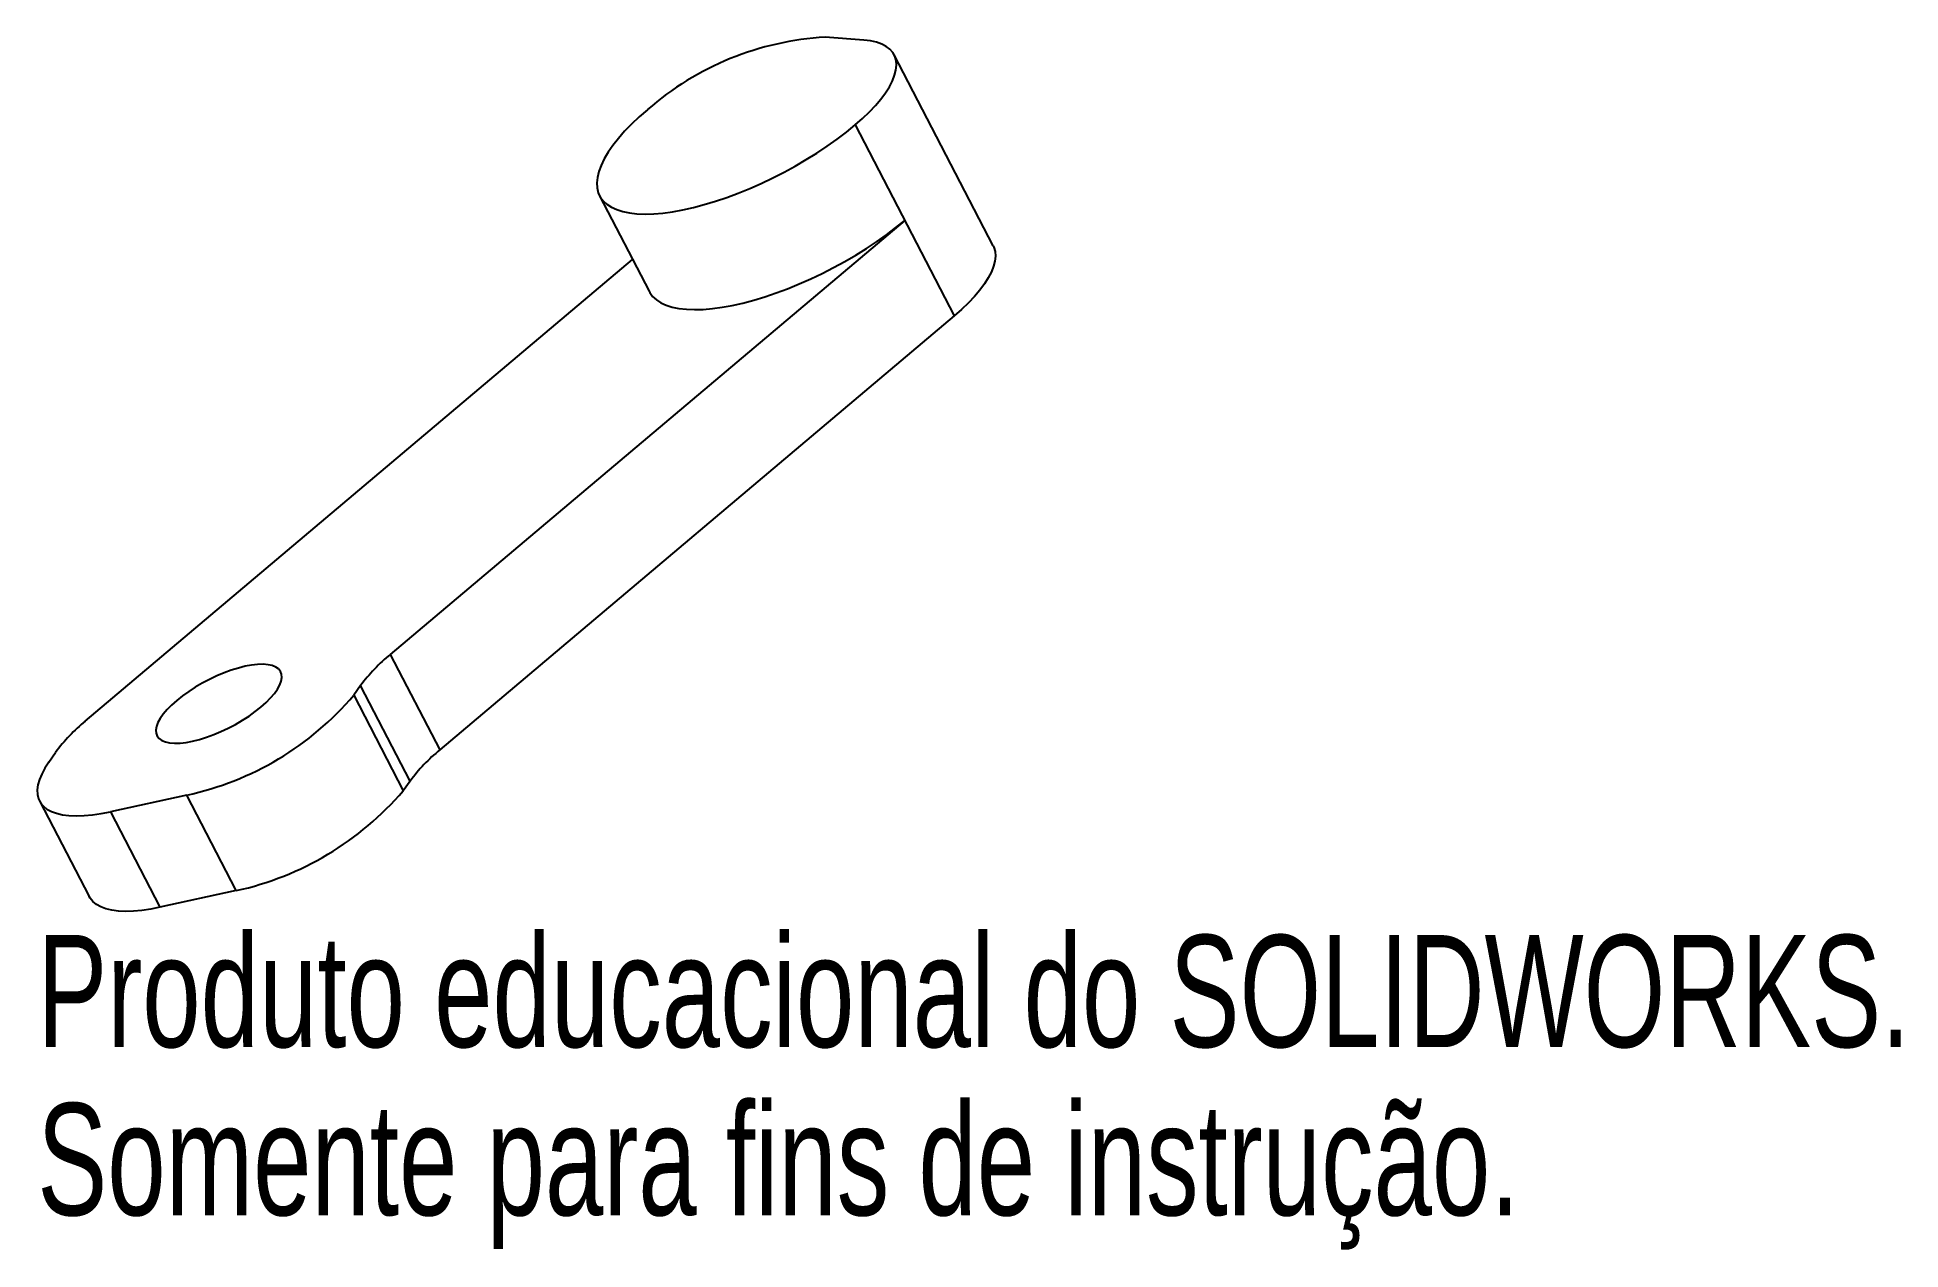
# Model space of a CAD drawing. Header units: millimetres. Extents: x -10 to 70.4, y -19.4 to 32.9.
import ezdxf

# ---------------------------------------------------------------- set-up
doc = ezdxf.new("R2010")
doc.units = ezdxf.units.MM
doc.styles.add('SLDTEXTSTYLE0', font='TXT', dxfattribs={"width": 0.7})

msp = doc.modelspace()

# ---------------------------------------------------------------- linework, layer by layer
at = {"color": 7, "linetype": 'Continuous', "lineweight": 25}
for p, q in [((25.664, 32.741), (24.006, 32.863)), ((31.239, 23.87), (26.975, 32.108)), ((25.296, 29.082), (29.56, 20.844)), ((14.279, 26.026), (16.411, 21.907)), ((27.428, 24.963), (5.259, 6.249)), ((-7.887, 3.37), (15.7, 23.281)), ((29.56, 20.844), (7.391, 2.131)), ((5.259, 6.249), (7.391, 2.131)), ((3.979, 4.902), (3.685, 4.483)), ((6.111, 0.783), (3.979, 4.902)), ((3.685, 4.483), (5.817, 0.365)), ((-9.462, 1.604), (-9.167, 2.022)), ((-3.515, 0.178), (-6.801, -0.542)), ((-1.383, -3.941), (-3.515, 0.178)), ((6.111, 0.783), (5.817, 0.365)), ((-9.86, -0.074), (-7.728, -4.193)), ((-6.801, -0.542), (-4.669, -4.661)), ((-1.383, -3.941), (-4.669, -4.661))]:
    msp.add_line(p, q, dxfattribs=at)
at = {"color": 7, "linetype": 'Continuous', "lineweight": 25, "flags": 128}
for points in [[(25.296, 29.082), (25.615, 29.363), (25.907, 29.644), (26.17, 29.923), (26.403, 30.198), (26.602, 30.467), (26.768, 30.728), (26.899, 30.98), (26.994, 31.221), (27.052, 31.449), (27.074, 31.663), (27.058, 31.861), (27.006, 32.042), (26.916, 32.205), (26.791, 32.348), (26.631, 32.47), (26.437, 32.571), (26.21, 32.651), (25.951, 32.707), (25.664, 32.741)], [(16.34, 29.739), (15.984, 29.427), (15.655, 29.115), (15.355, 28.805), (15.086, 28.498), (14.848, 28.196), (14.644, 27.901), (14.475, 27.615), (14.341, 27.338), (14.243, 27.073), (14.182, 26.821), (14.158, 26.584), (14.172, 26.362), (14.222, 26.158), (14.31, 25.971), (14.434, 25.804), (14.593, 25.657), (14.787, 25.531), (15.015, 25.427), (15.276, 25.345), (15.568, 25.286), (15.888, 25.249), (16.237, 25.237), (16.611, 25.247), (17.008, 25.281), (17.427, 25.337), (17.865, 25.417), (18.32, 25.519), (18.788, 25.643), (19.268, 25.787), (19.756, 25.952), (20.25, 26.137), (20.748, 26.339), (21.246, 26.559), (21.741, 26.795), (22.231, 27.045), (22.714, 27.309), (23.185, 27.584), (23.644, 27.87), (24.087, 28.164), (24.511, 28.465), (24.915, 28.772), (25.296, 29.082)], [(16.411, 21.907), (16.442, 21.852), (16.565, 21.685), (16.725, 21.538), (16.919, 21.412), (17.147, 21.308), (17.408, 21.226), (17.699, 21.167), (18.02, 21.131), (18.369, 21.118), (18.743, 21.128), (19.14, 21.162), (19.559, 21.219), (19.997, 21.298), (20.451, 21.4), (20.92, 21.524), (21.4, 21.669), (21.888, 21.834), (22.382, 22.018), (22.88, 22.221), (23.377, 22.44), (23.873, 22.676), (24.363, 22.927), (24.846, 23.19), (25.317, 23.466), (25.776, 23.751), (26.219, 24.045), (26.643, 24.347), (27.047, 24.653), (27.428, 24.963)], [(31.239, 23.87), (31.269, 23.805), (31.322, 23.624), (31.338, 23.426), (31.316, 23.212), (31.258, 22.984), (31.163, 22.743), (31.032, 22.491), (30.866, 22.229), (30.666, 21.96), (30.434, 21.685), (30.171, 21.406), (29.879, 21.125), (29.56, 20.844)], [(-0.997, 5.732), (-1.291, 5.658), (-1.596, 5.564), (-1.909, 5.45), (-2.224, 5.318), (-2.538, 5.17), (-2.847, 5.007), (-3.146, 4.833), (-3.431, 4.649), (-3.699, 4.458), (-3.946, 4.262), (-4.168, 4.064), (-4.362, 3.867), (-4.527, 3.674), (-4.659, 3.486), (-4.756, 3.307), (-4.819, 3.139), (-4.845, 2.984), (-4.834, 2.845), (-4.787, 2.723), (-4.704, 2.619), (-4.586, 2.536), (-4.435, 2.475), (-4.252, 2.435), (-4.041, 2.419), (-3.805, 2.425), (-3.545, 2.454), (-3.267, 2.506), (-2.973, 2.58), (-2.668, 2.674), (-2.355, 2.788), (-2.04, 2.92), (-1.726, 3.068), (-1.417, 3.23), (-1.118, 3.405), (-0.832, 3.589), (-0.565, 3.78), (-0.318, 3.976), (-0.096, 4.173), (0.099, 4.37), (0.263, 4.564), (0.395, 4.752), (0.493, 4.931), (0.555, 5.099), (0.581, 5.253), (0.57, 5.393), (0.523, 5.515), (0.44, 5.618), (0.322, 5.701), (0.171, 5.763), (-0.012, 5.802), (-0.223, 5.819), (-0.459, 5.813), (-0.719, 5.783), (-0.997, 5.732)], [(-9.462, 1.604), (-9.632, 1.341), (-9.768, 1.088), (-9.868, 0.845), (-9.931, 0.615), (-9.958, 0.399), (-9.948, 0.199), (-9.9, 0.015), (-9.816, -0.15), (-9.696, -0.296), (-9.54, -0.421), (-9.351, -0.525), (-9.128, -0.607), (-8.874, -0.667), (-8.591, -0.704), (-8.279, -0.718), (-7.942, -0.708), (-7.582, -0.676), (-7.201, -0.62), (-6.801, -0.542)], [(-4.669, -4.661), (-5.069, -4.739), (-5.45, -4.795), (-5.81, -4.827), (-6.147, -4.837), (-6.459, -4.823), (-6.742, -4.786), (-6.996, -4.726), (-7.219, -4.644), (-7.409, -4.54), (-7.564, -4.414), (-7.684, -4.269), (-7.728, -4.193)]]:
    msp.add_lwpolyline(points, dxfattribs=at)
at = {"color": 7, "linetype": 'Continuous', "lineweight": 25}
for centre, radius, start, end in [((24.729, 20.117), 12.766, 93.24661, 131.08422), ((9.959, 0.502), 7.424, 129.27259, 143.6581), ((-6.286, 12.984), 13.102, 282.21032, 319.55153), ((-3.188, -2.377), 7.424, 129.27259, 143.6581), ((12.091, -3.617), 7.424, 129.27259, 143.6581), ((-4.241, 9.011), 13.264, 282.44612, 319.31572)]:
    msp.add_arc(centre, radius, start, end, dxfattribs=at)

# ---------------------------------------------------------------- texts
at = {"color": 7, "linetype": 'Continuous', "char_height": 4.83362, "attachment_point": 1, "style": 'SLDTEXTSTYLE0'}
for s, insert in [('Produto educacional do SOLIDWORKS.', (-9.958, -5.856)), ('Somente para fins de instrução.', (-9.958, -13.107))]:
    msp.add_mtext(s, dxfattribs=dict(at, insert=insert))

doc.saveas('drawing.dxf')
